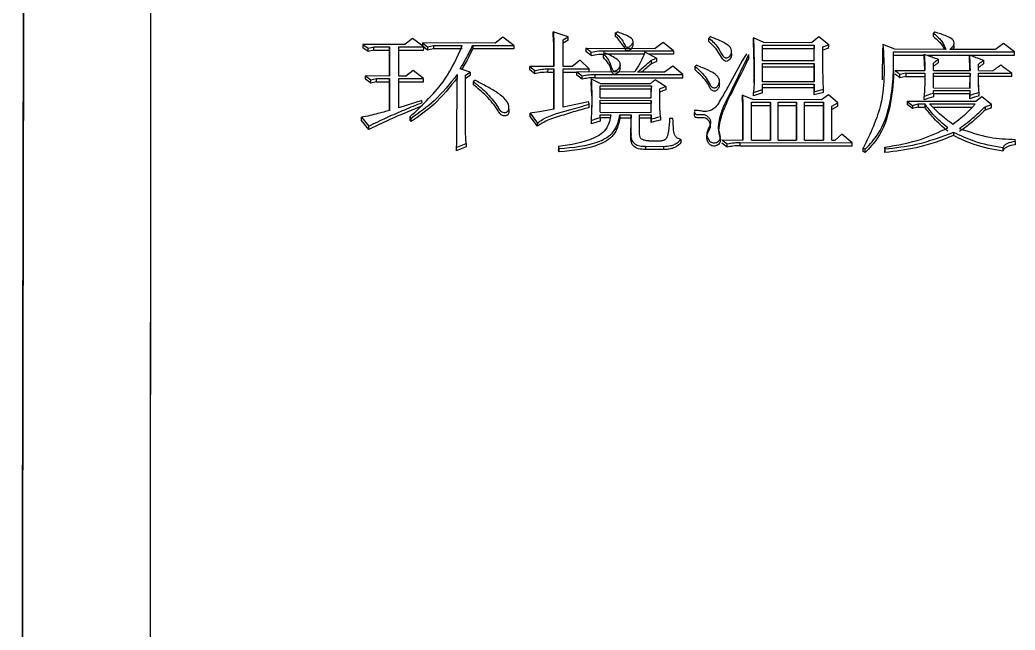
# Model space of a CAD drawing. Header units: millimetres. Extents: x 2384 to 4064, y 886 to 2074.
# Drawn here: x 2765.12 to 2781.57, y 1838.27 to 1848.35 of the extents above; entities that cross this region are included whole.
import ezdxf

# ---------------------------------------------------------------- set-up
doc = ezdxf.new("R2010")
doc.units = ezdxf.units.MM

msp = doc.modelspace()

# ---------------------------------------------------------------- linework, layer by layer
at = {"color": 7, "linetype": 'Continuous', "lineweight": 25}
for p, q in [((2774.183, 1848.071), (2773.935, 1848.153)), ((2774.962, 1848.135), (2774.995, 1848.151)), ((2774.962, 1848.079), (2774.962, 1848.135)), ((2780.241, 1848.149), (2780.22, 1848.133)), ((2770.787, 1847.947), (2770.873, 1847.882)), ((2771.479, 1847.946), (2770.787, 1847.947)), ((2771.609, 1848.043), (2771.479, 1847.946)), ((2771.793, 1847.904), (2771.609, 1848.043)), ((2771.771, 1847.97), (2771.858, 1847.904)), ((2772.972, 1847.967), (2771.771, 1847.97)), ((2771.771, 1847.97), (2771.771, 1847.921)), ((2771.858, 1847.904), (2771.955, 1847.928)), ((2771.955, 1847.928), (2772.431, 1847.928)), ((2772.604, 1847.927), (2773.285, 1847.926)), ((2773.102, 1848.065), (2772.972, 1847.967)), ((2773.285, 1847.926), (2773.102, 1848.065)), ((2774.097, 1848.022), (2774.183, 1848.071)), ((2774.097, 1847.582), (2774.097, 1848.022)), ((2774.183, 1848.015), (2774.097, 1847.967)), ((2775.254, 1847.932), (2775.254, 1847.988)), ((2775.752, 1847.979), (2775.622, 1847.881)), ((2775.925, 1847.84), (2775.752, 1847.979)), ((2776.509, 1847.995), (2776.509, 1848.05)), ((2777.418, 1847.975), (2777.245, 1848.057)), ((2777.396, 1847.935), (2778.251, 1847.933)), ((2777.396, 1847.674), (2777.396, 1847.935)), ((2778.207, 1847.974), (2777.418, 1847.975)), ((2778.326, 1848.071), (2778.207, 1847.974)), ((2778.25, 1847.672), (2778.251, 1847.933)), ((2778.251, 1847.933), (2778.25, 1847.878)), ((2778.489, 1847.941), (2778.326, 1848.071)), ((2778.391, 1847.908), (2778.489, 1847.941)), ((2779.581, 1847.866), (2779.386, 1847.947)), ((2780.558, 1847.995), (2780.558, 1847.995)), ((2780.558, 1847.94), (2780.558, 1847.945)), ((2781.377, 1847.96), (2781.247, 1847.862)), ((2781.561, 1847.821), (2781.377, 1847.96)), ((2770.873, 1847.826), (2770.786, 1847.891)), ((2770.873, 1847.826), (2770.873, 1847.882)), ((2770.97, 1847.85), (2770.873, 1847.826)), ((2770.97, 1847.85), (2770.971, 1847.906)), ((2770.97, 1847.85), (2771.23, 1847.85)), ((2770.971, 1847.906), (2771.23, 1847.905)), ((2771.23, 1847.905), (2771.23, 1847.423)), ((2771.23, 1847.423), (2771.23, 1847.85)), ((2771.381, 1847.423), (2771.382, 1847.905)), ((2771.381, 1847.85), (2771.792, 1847.849)), ((2771.382, 1847.905), (2771.793, 1847.904)), ((2771.857, 1847.849), (2771.793, 1847.898)), ((2771.858, 1847.904), (2771.857, 1847.849)), ((2771.955, 1847.873), (2771.857, 1847.849)), ((2772.431, 1847.872), (2771.955, 1847.873)), ((2773.285, 1847.871), (2772.604, 1847.872)), ((2773.945, 1847.9), (2773.945, 1847.582)), ((2773.945, 1847.845), (2773.945, 1847.9)), ((2773.945, 1847.582), (2773.945, 1847.845)), ((2774.475, 1847.883), (2775.622, 1847.881)), ((2774.562, 1847.762), (2774.475, 1847.828)), ((2774.562, 1847.762), (2774.562, 1847.818)), ((2774.767, 1847.785), (2774.8, 1847.801)), ((2774.778, 1847.842), (2775.925, 1847.84)), ((2774.778, 1847.79), (2774.778, 1847.842)), ((2775.435, 1847.785), (2774.778, 1847.786)), ((2775.644, 1847.718), (2775.449, 1847.816)), ((2775.925, 1847.784), (2775.51, 1847.785)), ((2777.169, 1847.725), (2777.169, 1847.78)), ((2777.396, 1847.879), (2778.25, 1847.878)), ((2778.25, 1847.672), (2778.25, 1847.878)), ((2778.488, 1847.885), (2778.391, 1847.853)), ((2779.38, 1847.361), (2779.386, 1847.892)), ((2779.559, 1847.825), (2781.561, 1847.821)), ((2779.559, 1847.769), (2779.559, 1847.825)), ((2779.559, 1847.769), (2780.068, 1847.769)), ((2780.425, 1847.864), (2779.581, 1847.866)), ((2780.11, 1847.768), (2780.814, 1847.767)), ((2781.247, 1847.862), (2780.49, 1847.864)), ((2780.831, 1847.767), (2781.56, 1847.766)), ((2774.378, 1847.687), (2774.248, 1847.581)), ((2774.529, 1847.54), (2774.378, 1847.687)), ((2775.043, 1847.555), (2775.044, 1847.611)), ((2775.557, 1847.685), (2775.644, 1847.718)), ((2775.557, 1847.63), (2775.557, 1847.685)), ((2775.914, 1847.586), (2775.773, 1847.488)), ((2776.076, 1847.447), (2775.914, 1847.586)), ((2778.25, 1847.672), (2777.396, 1847.674)), ((2777.396, 1847.633), (2778.25, 1847.631)), ((2777.396, 1847.33), (2777.396, 1847.633)), ((2778.25, 1847.631), (2778.25, 1847.328)), ((2779.561, 1847.598), (2779.561, 1847.654)), ((2780.219, 1847.513), (2780.219, 1847.636)), ((2780.965, 1847.512), (2780.966, 1847.618)), ((2770.829, 1847.369), (2770.83, 1847.424)), ((2770.83, 1847.424), (2770.916, 1847.358)), ((2771.23, 1847.423), (2770.83, 1847.424)), ((2771.5, 1847.423), (2771.381, 1847.423)), ((2771.619, 1847.512), (2771.5, 1847.423)), ((2771.792, 1847.381), (2771.619, 1847.512)), ((2772.56, 1847.486), (2772.398, 1847.544)), ((2772.484, 1846.582), (2772.485, 1847.437)), ((2772.56, 1847.431), (2772.484, 1847.382)), ((2772.485, 1847.437), (2772.56, 1847.486)), ((2773.545, 1847.583), (2773.631, 1847.517)), ((2773.945, 1847.582), (2773.545, 1847.583)), ((2773.545, 1847.528), (2773.545, 1847.583)), ((2773.631, 1847.462), (2773.545, 1847.528)), ((2773.631, 1847.462), (2773.631, 1847.517)), ((2773.847, 1847.486), (2773.848, 1847.541)), ((2773.847, 1847.486), (2773.945, 1847.486)), ((2773.848, 1847.541), (2773.945, 1847.541)), ((2773.944, 1846.876), (2773.945, 1847.486)), ((2773.945, 1847.541), (2773.945, 1846.876)), ((2774.096, 1846.909), (2774.097, 1847.541)), ((2774.096, 1847.486), (2774.324, 1847.485)), ((2774.248, 1847.581), (2774.097, 1847.582)), ((2774.097, 1847.541), (2774.529, 1847.54)), ((2774.323, 1847.436), (2774.324, 1847.491)), ((2774.41, 1847.371), (2774.323, 1847.436)), ((2774.324, 1847.491), (2774.41, 1847.425)), ((2775.276, 1847.489), (2774.324, 1847.491)), ((2774.626, 1847.45), (2776.076, 1847.447)), ((2774.626, 1847.395), (2774.626, 1847.45)), ((2775.773, 1847.488), (2775.33, 1847.489)), ((2776.281, 1847.523), (2776.282, 1847.578)), ((2777.396, 1847.578), (2778.25, 1847.576)), ((2778.25, 1847.328), (2778.25, 1847.576)), ((2779.581, 1847.514), (2780.078, 1847.513)), ((2779.667, 1847.394), (2779.667, 1847.449)), ((2779.765, 1847.473), (2779.764, 1847.418)), ((2779.765, 1847.473), (2780.078, 1847.472)), ((2780.219, 1847.513), (2780.825, 1847.512)), ((2780.219, 1847.472), (2780.825, 1847.471)), ((2780.219, 1847.226), (2780.219, 1847.472)), ((2780.825, 1847.225), (2780.825, 1847.471)), ((2780.825, 1847.471), (2780.825, 1847.416)), ((2780.965, 1847.512), (2781.203, 1847.511)), ((2780.965, 1847.471), (2781.517, 1847.47)), ((2780.965, 1847.461), (2780.965, 1847.471)), ((2770.916, 1847.303), (2770.829, 1847.369)), ((2770.916, 1847.303), (2770.916, 1847.358)), ((2771.013, 1847.328), (2770.916, 1847.303)), ((2771.013, 1847.383), (2771.23, 1847.382)), ((2771.013, 1847.328), (2771.013, 1847.383)), ((2771.013, 1847.328), (2771.23, 1847.327)), ((2771.23, 1847.382), (2771.229, 1846.856)), ((2771.229, 1846.856), (2771.23, 1847.327)), ((2771.381, 1847.382), (2771.792, 1847.381)), ((2771.381, 1846.897), (2771.381, 1847.382)), ((2771.381, 1847.327), (2771.792, 1847.326)), ((2772.614, 1847.276), (2772.615, 1847.331)), ((2774.562, 1847.376), (2774.561, 1847.321)), ((2774.57, 1847.098), (2774.561, 1847.321)), ((2774.626, 1847.395), (2776.076, 1847.392)), ((2774.713, 1847.302), (2775.546, 1847.3)), ((2774.713, 1847.261), (2775.557, 1847.259)), ((2774.713, 1847.064), (2774.713, 1847.261)), ((2775.556, 1847.062), (2775.557, 1847.259)), ((2775.557, 1847.259), (2775.556, 1847.205)), ((2776.682, 1847.292), (2776.682, 1847.347)), ((2777.255, 1847.305), (2777.244, 1847.15)), ((2777.255, 1847.305), (2777.255, 1847.383)), ((2778.25, 1847.328), (2777.396, 1847.33)), ((2777.396, 1847.289), (2778.25, 1847.287)), ((2777.396, 1847.199), (2777.396, 1847.289)), ((2778.25, 1847.287), (2778.25, 1847.164)), ((2779.764, 1847.418), (2780.078, 1847.418)), ((2780.825, 1847.416), (2780.219, 1847.417)), ((2780.824, 1847.225), (2780.825, 1847.416)), ((2781.517, 1847.415), (2780.965, 1847.416)), ((2775.556, 1847.205), (2774.713, 1847.206)), ((2775.556, 1847.062), (2775.556, 1847.205)), ((2775.697, 1846.955), (2775.697, 1847.21)), ((2777.233, 1847.034), (2777.06, 1847.109)), ((2777.06, 1847.109), (2777.06, 1847.054)), ((2777.244, 1847.15), (2777.396, 1847.199)), ((2777.244, 1847.095), (2777.244, 1847.15)), ((2777.395, 1847.144), (2777.244, 1847.095)), ((2777.396, 1847.234), (2778.25, 1847.233)), ((2778.25, 1847.11), (2778.25, 1847.233)), ((2778.25, 1847.164), (2778.402, 1847.205)), ((2778.25, 1847.11), (2778.25, 1847.164)), ((2778.401, 1847.15), (2778.25, 1847.11)), ((2778.488, 1847.114), (2778.369, 1847.032)), ((2778.639, 1846.983), (2778.488, 1847.114)), ((2780.219, 1847.226), (2780.825, 1847.225)), ((2780.219, 1847.185), (2780.825, 1847.184)), ((2780.219, 1847.136), (2780.219, 1847.185)), ((2780.219, 1847.136), (2780.219, 1847.081)), ((2780.824, 1847.13), (2780.219, 1847.131)), ((2780.824, 1847.048), (2780.824, 1847.13)), ((2780.824, 1847.048), (2780.825, 1847.102)), ((2780.825, 1847.102), (2780.825, 1847.184)), ((2771.76, 1847.02), (2771.381, 1846.897)), ((2771.77, 1846.987), (2771.76, 1847.02)), ((2773.174, 1846.991), (2773.174, 1846.996)), ((2774.518, 1846.998), (2774.096, 1846.909)), ((2774.529, 1846.957), (2774.518, 1846.998)), ((2774.529, 1846.903), (2774.529, 1846.957)), ((2775.556, 1846.967), (2774.712, 1846.968)), ((2774.713, 1847.064), (2775.556, 1847.062)), ((2774.713, 1847.023), (2775.556, 1847.021)), ((2774.713, 1846.825), (2774.713, 1847.023)), ((2775.556, 1846.823), (2775.556, 1847.021)), ((2775.556, 1847.021), (2775.556, 1846.967)), ((2775.556, 1846.823), (2775.556, 1846.967)), ((2777.211, 1846.993), (2777.525, 1846.993)), ((2777.211, 1846.366), (2777.211, 1846.993)), ((2777.211, 1846.939), (2777.525, 1846.939)), ((2778.369, 1847.032), (2777.233, 1847.034)), ((2777.525, 1846.993), (2777.525, 1846.366)), ((2777.525, 1846.939), (2777.525, 1846.993)), ((2777.525, 1846.366), (2777.525, 1846.939)), ((2777.655, 1846.993), (2777.958, 1846.992)), ((2777.655, 1846.365), (2777.655, 1846.993)), ((2777.655, 1846.938), (2777.958, 1846.938)), ((2777.958, 1846.992), (2777.957, 1846.365)), ((2777.957, 1846.365), (2777.958, 1846.938)), ((2777.958, 1846.938), (2777.958, 1846.992)), ((2778.087, 1846.364), (2778.088, 1846.992)), ((2778.087, 1846.938), (2778.401, 1846.937)), ((2778.088, 1846.992), (2778.401, 1846.991)), ((2778.401, 1846.991), (2778.401, 1846.364)), ((2778.401, 1846.937), (2778.401, 1846.991)), ((2778.401, 1846.364), (2778.401, 1846.937)), ((2778.542, 1846.925), (2778.639, 1846.983)), ((2778.639, 1846.928), (2778.542, 1846.871)), ((2779.786, 1847.005), (2779.873, 1846.939)), ((2780.922, 1847.003), (2779.786, 1847.005)), ((2779.872, 1846.885), (2779.786, 1846.951)), ((2779.873, 1846.939), (2779.872, 1846.885)), ((2779.873, 1846.939), (2779.97, 1846.964)), ((2779.97, 1846.964), (2780.078, 1846.963)), ((2779.97, 1846.964), (2779.97, 1846.909)), ((2780.067, 1847.032), (2780.067, 1847.087)), ((2780.078, 1846.963), (2780.078, 1846.909)), ((2780.154, 1846.963), (2780.911, 1846.962)), ((2781.019, 1847.077), (2780.922, 1847.003)), ((2781.181, 1846.953), (2781.019, 1847.077)), ((2781.073, 1846.912), (2781.181, 1846.953)), ((2773.555, 1846.811), (2773.674, 1846.646)), ((2773.555, 1846.757), (2773.555, 1846.811)), ((2774.713, 1846.825), (2775.556, 1846.823)), ((2774.713, 1846.784), (2774.886, 1846.783)), ((2774.713, 1846.734), (2774.713, 1846.784)), ((2775.037, 1846.783), (2775.221, 1846.783)), ((2775.037, 1846.783), (2775.037, 1846.729)), ((2775.221, 1846.469), (2775.221, 1846.783)), ((2775.221, 1846.783), (2775.221, 1846.729)), ((2775.361, 1846.477), (2775.362, 1846.783)), ((2775.362, 1846.783), (2775.556, 1846.782)), ((2775.556, 1846.708), (2775.556, 1846.782)), ((2775.556, 1846.782), (2775.556, 1846.728)), ((2776.27, 1846.768), (2776.27, 1846.822)), ((2777.071, 1846.911), (2777.07, 1846.366)), ((2777.07, 1846.366), (2777.071, 1846.857)), ((2777.071, 1846.857), (2777.071, 1846.911)), ((2778.542, 1846.364), (2778.542, 1846.925)), ((2779.97, 1846.909), (2779.872, 1846.885)), ((2779.97, 1846.909), (2780.078, 1846.909)), ((2780.208, 1846.909), (2780.86, 1846.908)), ((2781.073, 1846.912), (2781.073, 1846.858)), ((2781.181, 1846.899), (2781.073, 1846.858)), ((2770.764, 1846.742), (2770.883, 1846.593)), ((2770.764, 1846.688), (2770.764, 1846.742)), ((2770.883, 1846.539), (2770.764, 1846.688)), ((2771.565, 1846.748), (2771.564, 1846.694)), ((2771.586, 1846.67), (2771.564, 1846.694)), ((2771.586, 1846.67), (2771.586, 1846.724)), ((2773.673, 1846.592), (2773.555, 1846.757)), ((2773.673, 1846.592), (2773.674, 1846.646)), ((2774.713, 1846.734), (2774.712, 1846.68)), ((2774.885, 1846.73), (2774.712, 1846.73)), ((2775.221, 1846.729), (2775.037, 1846.729)), ((2775.22, 1846.416), (2775.221, 1846.729)), ((2775.556, 1846.728), (2775.361, 1846.729)), ((2775.556, 1846.654), (2775.556, 1846.728)), ((2775.708, 1846.749), (2775.707, 1846.695)), ((2775.913, 1846.724), (2775.859, 1846.724)), ((2770.883, 1846.539), (2770.883, 1846.593)), ((2775.221, 1846.469), (2775.22, 1846.416)), ((2778.704, 1846.463), (2778.596, 1846.364)), ((2778.877, 1846.322), (2778.704, 1846.463)), ((2780.554, 1846.492), (2780.553, 1846.439)), ((2772.332, 1846.243), (2772.495, 1846.309)), ((2772.495, 1846.309), (2772.494, 1846.255)), ((2775.219, 1846.432), (2775.219, 1846.377)), ((2775.513, 1846.353), (2775.718, 1846.352)), ((2776.043, 1846.377), (2776.043, 1846.323)), ((2776.724, 1846.367), (2776.811, 1846.301)), ((2776.724, 1846.367), (2777.07, 1846.366)), ((2776.81, 1846.247), (2776.724, 1846.314)), ((2776.81, 1846.247), (2776.811, 1846.301)), ((2777.027, 1846.325), (2778.877, 1846.322)), ((2777.027, 1846.272), (2777.027, 1846.325)), ((2777.027, 1846.272), (2778.877, 1846.268)), ((2777.211, 1846.366), (2777.525, 1846.366)), ((2777.655, 1846.365), (2777.957, 1846.365)), ((2778.087, 1846.364), (2778.401, 1846.364)), ((2778.542, 1846.364), (2778.596, 1846.364)), ((2781.57, 1846.342), (2781.57, 1846.375)), ((2781.57, 1846.342), (2781.57, 1846.288)), ((2772.494, 1846.255), (2772.332, 1846.189)), ((2774.03, 1846.17), (2774.031, 1846.223)), ((2775.459, 1846.262), (2775.458, 1846.208)), ((2775.761, 1846.208), (2775.458, 1846.208)), ((2775.459, 1846.262), (2775.761, 1846.261)), ((2775.761, 1846.208), (2775.761, 1846.261)), ((2779.06, 1846.177), (2779.061, 1846.23)), ((2779.093, 1846.16), (2779.06, 1846.177)), ((2779.061, 1846.23), (2779.093, 1846.214)), ((2779.093, 1846.16), (2779.093, 1846.214)), ((2779.418, 1846.246), (2779.417, 1846.193)), ((2779.418, 1846.213), (2779.417, 1846.16)), ((2779.417, 1846.16), (2779.417, 1846.193)), ((2779.418, 1846.213), (2779.418, 1846.246))]:
    msp.add_line(p, q, dxfattribs=at)
at = {"color": 7, "linetype": 'Continuous', "lineweight": 25, "flags": 128}
for points in [[(2773.934, 1848.097), (2773.935, 1848.128), (2773.935, 1848.153)], [(2780.219, 1848.077), (2780.219, 1848.097), (2780.219, 1848.115), (2780.22, 1848.133)], [(2770.787, 1847.947), (2770.787, 1847.916), (2770.786, 1847.891)], [(2771.955, 1847.928), (2771.955, 1847.897), (2771.955, 1847.873)], [(2772.604, 1847.927), (2772.604, 1847.896), (2772.604, 1847.872)], [(2773.285, 1847.926), (2773.285, 1847.895), (2773.285, 1847.871)], [(2774.183, 1848.015), (2774.183, 1848.046), (2774.183, 1848.071)], [(2775.244, 1847.97), (2775.253, 1847.948), (2775.252, 1847.925), (2775.239, 1847.9), (2775.21, 1847.863), (2775.192, 1847.851), (2775.17, 1847.843), (2775.156, 1847.843), (2775.145, 1847.845), (2775.136, 1847.85), (2775.127, 1847.86), (2775.101, 1847.914), (2775, 1848.043), (2774.962, 1848.079), (2774.962, 1848.079)], [(2776.509, 1848.05), (2776.515, 1848.057), (2776.523, 1848.066), (2776.531, 1848.075)], [(2776.88, 1847.791), (2776.884, 1847.772), (2776.877, 1847.734), (2776.855, 1847.699), (2776.823, 1847.674), (2776.808, 1847.668), (2776.793, 1847.666), (2776.777, 1847.67), (2776.762, 1847.678), (2776.737, 1847.703), (2776.628, 1847.875), (2776.509, 1847.995), (2776.509, 1847.995)], [(2777.244, 1848.002), (2777.245, 1848.033), (2777.245, 1848.057)], [(2778.488, 1847.885), (2778.489, 1847.916), (2778.489, 1847.941)], [(2770.873, 1847.882), (2770.922, 1847.894), (2770.971, 1847.906)], [(2771.23, 1847.85), (2771.23, 1847.881), (2771.23, 1847.905)], [(2771.792, 1847.849), (2771.793, 1847.88), (2771.793, 1847.904)], [(2774.475, 1847.883), (2774.475, 1847.852), (2774.475, 1847.828)], [(2774.767, 1847.729), (2774.767, 1847.75), (2774.767, 1847.767), (2774.767, 1847.785)], [(2775.925, 1847.84), (2775.925, 1847.809), (2775.925, 1847.784)], [(2780.068, 1847.728), (2780.068, 1847.759), (2780.068, 1847.783)], [(2780.814, 1847.718), (2780.814, 1847.749), (2780.814, 1847.774)], [(2781.56, 1847.766), (2781.561, 1847.797), (2781.561, 1847.821)], [(2775.557, 1847.63), (2775.578, 1847.638), (2775.6, 1847.646), (2775.643, 1847.663)], [(2775.644, 1847.718), (2775.643, 1847.687), (2775.643, 1847.663)], [(2776.282, 1847.578), (2776.292, 1847.59), (2776.303, 1847.602)], [(2778.25, 1847.576), (2778.25, 1847.607), (2778.25, 1847.631)], [(2780.306, 1847.646), (2780.306, 1847.677), (2780.306, 1847.701)], [(2781.052, 1847.628), (2781.052, 1847.659), (2781.052, 1847.683)], [(2772.56, 1847.486), (2772.56, 1847.455), (2772.56, 1847.431)], [(2773.945, 1847.486), (2773.945, 1847.517), (2773.945, 1847.541)], [(2774.41, 1847.371), (2774.41, 1847.398), (2774.41, 1847.425)], [(2774.529, 1847.491), (2774.529, 1847.516), (2774.529, 1847.54)], [(2776.076, 1847.392), (2776.076, 1847.423), (2776.076, 1847.447)], [(2779.765, 1847.473), (2779.716, 1847.461), (2779.692, 1847.455), (2779.667, 1847.449)], [(2781.517, 1847.415), (2781.517, 1847.446), (2781.517, 1847.47)], [(2770.916, 1847.358), (2770.965, 1847.37), (2771.013, 1847.383)], [(2771.23, 1847.327), (2771.23, 1847.358), (2771.23, 1847.382)], [(2771.792, 1847.326), (2771.792, 1847.357), (2771.792, 1847.381)], [(2772.614, 1847.33), (2772.625, 1847.343), (2772.636, 1847.355)], [(2778.25, 1847.233), (2778.25, 1847.263), (2778.25, 1847.287)], [(2779.764, 1847.418), (2779.716, 1847.406), (2779.667, 1847.394)], [(2775.795, 1847.251), (2775.746, 1847.23), (2775.697, 1847.21)], [(2775.794, 1847.196), (2775.746, 1847.176), (2775.697, 1847.155)], [(2775.795, 1847.251), (2775.794, 1847.22), (2775.794, 1847.196)], [(2777.395, 1847.144), (2777.395, 1847.175), (2777.396, 1847.199)], [(2778.401, 1847.15), (2778.401, 1847.181), (2778.402, 1847.205)], [(2780.219, 1847.136), (2780.172, 1847.121), (2780.126, 1847.106), (2780.067, 1847.087)], [(2780.824, 1847.13), (2780.825, 1847.16), (2780.825, 1847.184)], [(2780.976, 1847.096), (2780.9, 1847.072), (2780.824, 1847.048)], [(2780.976, 1847.151), (2780.929, 1847.136), (2780.883, 1847.121), (2780.825, 1847.102)], [(2780.976, 1847.096), (2780.976, 1847.127), (2780.976, 1847.151)], [(2778.639, 1846.928), (2778.639, 1846.959), (2778.639, 1846.983)], [(2779.786, 1847.005), (2779.786, 1846.975), (2779.786, 1846.951)], [(2780.219, 1847.081), (2780.143, 1847.057), (2780.067, 1847.032)], [(2781.181, 1846.899), (2781.181, 1846.929), (2781.181, 1846.953)], [(2771.586, 1846.724), (2771.575, 1846.736), (2771.565, 1846.748)], [(2774.713, 1846.734), (2774.666, 1846.719), (2774.619, 1846.704), (2774.561, 1846.685)], [(2774.561, 1846.685), (2774.561, 1846.655), (2774.561, 1846.631)], [(2774.712, 1846.68), (2774.637, 1846.656), (2774.561, 1846.631)], [(2775.708, 1846.749), (2775.66, 1846.736), (2775.608, 1846.722), (2775.556, 1846.708)], [(2775.556, 1846.708), (2775.556, 1846.678), (2775.556, 1846.654)], [(2775.707, 1846.695), (2775.632, 1846.675), (2775.556, 1846.654)], [(2778.877, 1846.268), (2778.877, 1846.298), (2778.877, 1846.322)], [(2772.332, 1846.243), (2772.332, 1846.213), (2772.332, 1846.189)], [(2774.02, 1846.256), (2774.02, 1846.234), (2774.02, 1846.219), (2774.02, 1846.203)], [(2781.365, 1846.234), (2781.365, 1846.219), (2781.365, 1846.205), (2781.365, 1846.181)]]:
    msp.add_lwpolyline(points, dxfattribs=at)
at = {"color": 7, "linetype": 'Continuous', "lineweight": 25}
for points in [[(2765.241, 1883.005), (2765.241, 1882.924), (2765.241, 1882.764), (2765.238, 1881.116), (2765.233, 1878.465), (2765.226, 1874.748), (2765.217, 1870.045), (2765.206, 1864.421), (2765.194, 1857.958), (2765.181, 1850.751), (2765.166, 1842.908), (2765.15, 1834.541), (2765.134, 1825.784), (2765.122, 1819.742), (2765.117, 1816.721)], [(2765.125, 1821.027), (2765.13, 1823.613), (2765.139, 1828.786), (2765.153, 1836.244), (2765.167, 1843.367), (2765.179, 1850.056), (2765.191, 1856.233), (2765.202, 1861.823), (2765.211, 1866.76), (2765.219, 1870.983), (2765.225, 1874.447), (2765.23, 1877.089), (2765.234, 1878.956), (2765.235, 1879.472), (2765.235, 1879.73)]]:
    msp.add_open_spline(points, degree=3, dxfattribs=at)
for points, knots in [([(2767.261, 1826.316), (2767.262, 1826.807), (2767.265, 1829.261), (2767.27, 1833.609), (2767.276, 1839.216), (2767.281, 1844.613), (2767.285, 1850.367), (2767.288, 1856.318), (2767.289, 1862.244), (2767.288, 1867.514), (2767.284, 1872.04), (2767.279, 1875.794), (2767.272, 1878.384), (2767.264, 1880.077), (2767.257, 1881.157), (2767.249, 1881.884), (2767.243, 1882.035), (2767.24, 1882.111)], [0, 0, 0, 0, 0.015692, 0.078515, 0.141334, 0.20415, 0.266967, 0.352016, 0.437317, 0.522367, 0.607418, 0.69272, 0.77777, 0.83263, 0.887489, 0.943742, 1, 1, 1, 1]), ([(2767.26, 1826.125), (2767.26, 1826.663), (2767.264, 1829.356), (2767.27, 1834.703), (2767.278, 1841.919), (2767.283, 1849.236), (2767.286, 1855.41), (2767.287, 1860.514), (2767.287, 1864.694), (2767.285, 1868.901), (2767.281, 1872.905), (2767.274, 1876.444), (2767.265, 1879.118), (2767.253, 1880.912), (2767.244, 1881.245), (2767.239, 1881.411)], [0, 0, 0, 0, 0.017379, 0.086966, 0.17585, 0.265018, 0.353899, 0.419464, 0.485029, 0.550594, 0.638845, 0.727377, 0.81563, 0.907817, 1, 1, 1, 1]), ([(2773.945, 1847.845), (2773.945, 1847.873), (2773.944, 1847.929), (2773.94, 1848.013), (2773.936, 1848.069), (2773.934, 1848.097)], [0, 0, 0, 0, 0.332667, 0.666261, 1, 1, 1, 1]), ([(2773.935, 1848.153), (2773.937, 1848.125), (2773.941, 1848.069), (2773.944, 1847.985), (2773.945, 1847.928), (2773.945, 1847.9)], [0, 0, 0, 0, 0.332257, 0.666061, 1, 1, 1, 1]), ([(2774.962, 1848.135), (2774.987, 1848.111), (2775.033, 1848.068), (2775.089, 1847.999), (2775.111, 1847.945), (2775.128, 1847.913), (2775.137, 1847.904), (2775.148, 1847.898), (2775.163, 1847.897), (2775.18, 1847.9), (2775.2, 1847.909), (2775.223, 1847.931), (2775.242, 1847.957), (2775.256, 1847.985), (2775.254, 1848.007), (2775.245, 1848.028), (2775.21, 1848.063), (2775.124, 1848.105), (2775.043, 1848.134), (2774.995, 1848.151)], [0, 0, 0, 0, 0.133726, 0.243046, 0.352536, 0.371714, 0.391105, 0.403332, 0.418294, 0.440555, 0.463879, 0.498849, 0.561349, 0.592921, 0.624779, 0.654038, 0.687592, 0.813478, 1, 1, 1, 1]), ([(2780.22, 1848.133), (2780.251, 1848.107), (2780.302, 1848.063), (2780.364, 1847.995), (2780.397, 1847.93), (2780.416, 1847.886), (2780.425, 1847.864)], [0, 0, 0, 0, 0.345509, 0.566176, 0.783683, 1, 1, 1, 1]), ([(2780.49, 1847.864), (2780.506, 1847.877), (2780.537, 1847.902), (2780.567, 1847.948), (2780.563, 1847.997), (2780.518, 1848.046), (2780.409, 1848.098), (2780.308, 1848.129), (2780.241, 1848.149)], [0, 0, 0, 0, 0.1193343, 0.235111, 0.3264668, 0.4209907, 0.6176824, 1, 1, 1, 1]), ([(2771.565, 1846.748), (2771.776, 1846.947), (2772.151, 1847.299), (2772.346, 1847.737), (2772.431, 1847.928)], [0, 0, 0, 0, 0.564597, 1, 1, 1, 1]), ([(2772.398, 1847.544), (2772.428, 1847.595), (2772.479, 1847.684), (2772.548, 1847.812), (2772.585, 1847.889), (2772.604, 1847.927)], [0, 0, 0, 0, 0.405671, 0.702716, 1, 1, 1, 1]), ([(2776.509, 1848.05), (2776.564, 1848.002), (2776.661, 1847.915), (2776.708, 1847.791), (2776.756, 1847.736), (2776.776, 1847.724), (2776.794, 1847.72), (2776.813, 1847.724), (2776.835, 1847.735), (2776.859, 1847.756), (2776.88, 1847.788), (2776.886, 1847.828), (2776.879, 1847.874), (2776.843, 1847.92), (2776.729, 1847.997), (2776.619, 1848.04), (2776.531, 1848.075)], [0, 0, 0, 0, 0.207453, 0.36723, 0.400728, 0.416587, 0.43129, 0.44809, 0.46666, 0.497246, 0.538504, 0.578636, 0.62009, 0.682348, 0.747128, 1, 1, 1, 1]), ([(2777.255, 1847.401), (2777.255, 1847.424), (2777.255, 1847.459), (2777.255, 1847.518), (2777.255, 1847.567), (2777.255, 1847.615), (2777.254, 1847.688), (2777.252, 1847.76), (2777.25, 1847.845), (2777.248, 1847.893), (2777.247, 1847.936), (2777.246, 1847.968), (2777.245, 1847.988), (2777.244, 1848.002)], [0, 0, 0, 0, 0.114555, 0.174986, 0.29585, 0.356281, 0.416713, 0.658444, 0.718876, 0.839739, 0.900171, 0.930387, 1, 1, 1, 1]), ([(2777.245, 1848.057), (2777.248, 1847.961), (2777.254, 1847.787), (2777.256, 1847.537), (2777.255, 1847.383), (2777.255, 1847.305)], [0, 0, 0, 0, 0.386874, 0.693415, 1, 1, 1, 1]), ([(2779.386, 1847.947), (2779.406, 1847.617), (2779.441, 1847.027), (2779.177, 1846.474), (2779.061, 1846.23)], [0, 0, 0, 0, 0.558854, 1, 1, 1, 1]), ([(2780.219, 1848.077), (2780.251, 1848.051), (2780.302, 1848.007), (2780.363, 1847.94), (2780.388, 1847.893), (2780.399, 1847.867), (2780.401, 1847.864)], [0, 0, 0, 0, 0.422591, 0.692444, 0.958378, 1, 1, 1, 1]), ([(2780.543, 1847.864), (2780.551, 1847.875), (2780.569, 1847.898), (2780.562, 1847.925), (2780.558, 1847.939)], [0, 0, 0, 0, 0.469394, 1, 1, 1, 1]), ([(2772.604, 1847.872), (2772.578, 1847.82), (2772.534, 1847.729), (2772.472, 1847.617), (2772.437, 1847.557), (2772.424, 1847.535)], [0, 0, 0, 0, 0.457206, 0.79705, 1, 1, 1, 1]), ([(2774.562, 1847.818), (2774.55, 1847.827), (2774.529, 1847.843), (2774.5, 1847.864), (2774.484, 1847.877), (2774.475, 1847.883)], [0, 0, 0, 0, 0.42836, 0.714179, 1, 1, 1, 1]), ([(2774.562, 1847.818), (2774.603, 1847.826), (2774.674, 1847.84), (2774.747, 1847.841), (2774.778, 1847.842)], [0, 0, 0, 0, 0.576873, 1, 1, 1, 1]), ([(2774.562, 1847.762), (2774.603, 1847.771), (2774.674, 1847.785), (2774.747, 1847.786), (2774.778, 1847.786)], [0, 0, 0, 0, 0.576909, 1, 1, 1, 1]), ([(2774.767, 1847.785), (2774.807, 1847.743), (2774.877, 1847.668), (2774.887, 1847.564), (2774.919, 1847.518), (2774.934, 1847.508), (2774.948, 1847.504), (2774.963, 1847.507), (2774.981, 1847.516), (2775.007, 1847.535), (2775.033, 1847.568), (2775.049, 1847.614), (2775.033, 1847.663), (2774.951, 1847.731), (2774.867, 1847.77), (2774.8, 1847.801)], [0, 0, 0, 0, 0.206756, 0.366221, 0.399316, 0.414904, 0.429382, 0.446248, 0.465286, 0.496865, 0.558758, 0.621692, 0.6828, 0.74742, 1, 1, 1, 1]), ([(2775.449, 1847.816), (2775.424, 1847.753), (2775.38, 1847.639), (2775.308, 1847.535), (2775.276, 1847.489)], [0, 0, 0, 0, 0.557248, 1, 1, 1, 1]), ([(2777.127, 1847.792), (2777.105, 1847.752), (2776.993, 1847.553), (2776.842, 1847.282), (2776.699, 1847.028), (2776.626, 1846.911), (2776.556, 1846.858), (2776.474, 1846.835), (2776.39, 1846.84), (2776.323, 1846.86), (2776.278, 1846.855), (2776.265, 1846.853)], [0, 0, 0, 0, 0.102062, 0.510275, 0.689515, 0.750609, 0.812535, 0.866745, 0.912849, 0.973626, 1, 1, 1, 1]), ([(2776.269, 1846.839), (2776.269, 1846.833), (2776.269, 1846.82), (2776.276, 1846.805), (2776.288, 1846.794), (2776.303, 1846.788), (2776.351, 1846.783), (2776.41, 1846.796), (2776.471, 1846.771), (2776.506, 1846.741), (2776.529, 1846.699), (2776.538, 1846.648), (2776.518, 1846.579), (2776.469, 1846.51), (2776.476, 1846.424), (2776.499, 1846.37), (2776.531, 1846.336), (2776.56, 1846.321), (2776.592, 1846.317), (2776.623, 1846.321), (2776.654, 1846.334), (2776.68, 1846.356), (2776.696, 1846.384), (2776.701, 1846.442), (2776.662, 1846.531), (2776.683, 1846.811), (2776.904, 1847.221), (2777.077, 1847.588), (2777.167, 1847.777)], [0, 0, 0, 0, 0.00774, 0.015792, 0.02086, 0.025923, 0.03435, 0.072305, 0.088847, 0.105343, 0.126166, 0.147324, 0.170938, 0.216976, 0.247538, 0.27805, 0.29042, 0.302926, 0.313684, 0.324711, 0.337046, 0.350427, 0.363772, 0.376606, 0.424358, 0.483654, 0.733123, 1, 1, 1, 1]), ([(2778.402, 1847.205), (2778.398, 1847.326), (2778.392, 1847.503), (2778.392, 1847.738), (2778.391, 1847.852), (2778.391, 1847.908)], [0, 0, 0, 0, 0.513442, 0.756719, 1, 1, 1, 1]), ([(2779.093, 1846.214), (2779.169, 1846.295), (2779.37, 1846.511), (2779.501, 1846.927), (2779.564, 1847.386), (2779.561, 1847.678), (2779.559, 1847.825)], [0, 0, 0, 0, 0.180535, 0.481186, 0.738841, 1, 1, 1, 1]), ([(2780.068, 1847.783), (2780.07, 1847.755), (2780.074, 1847.696), (2780.077, 1847.606), (2780.078, 1847.544), (2780.078, 1847.513)], [0, 0, 0, 0, 0.314831, 0.657355, 1, 1, 1, 1]), ([(2780.068, 1847.783), (2780.099, 1847.772), (2780.154, 1847.753), (2780.233, 1847.726), (2780.282, 1847.709), (2780.306, 1847.701)], [0, 0, 0, 0, 0.388596, 0.694298, 1, 1, 1, 1]), ([(2780.814, 1847.774), (2780.816, 1847.746), (2780.821, 1847.688), (2780.824, 1847.601), (2780.825, 1847.542), (2780.825, 1847.512)], [0, 0, 0, 0, 0.3217496, 0.6607954, 1, 1, 1, 1]), ([(2780.814, 1847.774), (2780.845, 1847.762), (2780.899, 1847.741), (2780.979, 1847.711), (2781.028, 1847.693), (2781.052, 1847.683)], [0, 0, 0, 0, 0.382821, 0.69141, 1, 1, 1, 1]), ([(2775.042, 1847.556), (2775.04, 1847.541), (2775.033, 1847.511), (2775.005, 1847.478), (2774.978, 1847.459), (2774.96, 1847.451), (2774.947, 1847.449), (2774.934, 1847.453), (2774.919, 1847.463), (2774.893, 1847.499), (2774.889, 1847.56), (2774.841, 1847.645), (2774.796, 1847.696), (2774.767, 1847.729)], [0, 0, 0, 0, 0.092563, 0.192988, 0.257776, 0.281241, 0.302537, 0.326047, 0.35135, 0.405048, 0.589364, 0.735346, 1, 1, 1, 1]), ([(2775.33, 1847.489), (2775.355, 1847.511), (2775.406, 1847.555), (2775.482, 1847.62), (2775.532, 1847.664), (2775.557, 1847.685)], [0, 0, 0, 0, 0.336867, 0.668433, 1, 1, 1, 1]), ([(2775.393, 1847.489), (2775.397, 1847.493), (2775.427, 1847.518), (2775.481, 1847.565), (2775.532, 1847.608), (2775.557, 1847.63)], [0, 0, 0, 0, 0.0798418, 0.5399202, 1, 1, 1, 1]), ([(2777.169, 1847.725), (2777.157, 1847.702), (2777.1, 1847.586), (2776.934, 1847.229), (2776.711, 1846.855), (2776.658, 1846.501), (2776.693, 1846.405), (2776.699, 1846.35), (2776.69, 1846.318), (2776.67, 1846.293), (2776.641, 1846.274), (2776.606, 1846.264), (2776.57, 1846.265), (2776.54, 1846.277), (2776.512, 1846.3), (2776.485, 1846.343), (2776.47, 1846.404), (2776.483, 1846.491), (2776.54, 1846.561), (2776.531, 1846.639), (2776.508, 1846.685), (2776.472, 1846.717), (2776.431, 1846.733), (2776.38, 1846.737), (2776.338, 1846.73), (2776.304, 1846.734), (2776.288, 1846.74), (2776.277, 1846.75), (2776.269, 1846.765), (2776.269, 1846.778), (2776.269, 1846.785)], [0, 0, 0, 0, 0.032763, 0.163789, 0.500806, 0.571799, 0.614068, 0.629247, 0.64223, 0.655222, 0.66817, 0.681644, 0.694713, 0.706252, 0.716816, 0.736446, 0.768202, 0.795052, 0.848039, 0.871089, 0.894145, 0.910599, 0.92713, 0.942115, 0.96518, 0.973691, 0.979027, 0.984392, 0.990931, 1, 1, 1, 1]), ([(2776.282, 1847.578), (2776.315, 1847.549), (2776.417, 1847.461), (2776.496, 1847.346), (2776.54, 1847.256), (2776.557, 1847.24), (2776.578, 1847.231), (2776.6, 1847.228), (2776.62, 1847.231), (2776.638, 1847.24), (2776.661, 1847.265), (2776.678, 1847.304), (2776.685, 1847.353), (2776.672, 1847.395), (2776.616, 1847.46), (2776.485, 1847.526), (2776.368, 1847.575), (2776.303, 1847.602)], [0, 0, 0, 0, 0.118686, 0.359193, 0.382947, 0.402076, 0.421219, 0.441111, 0.455766, 0.470497, 0.490906, 0.548401, 0.59066, 0.633123, 0.674261, 0.821863, 1, 1, 1, 1]), ([(2780.077, 1847.513), (2780.077, 1847.524), (2780.076, 1847.565), (2780.074, 1847.636), (2780.07, 1847.697), (2780.068, 1847.728)], [0, 0, 0, 0, 0.144288, 0.572038, 1, 1, 1, 1]), ([(2780.306, 1847.701), (2780.293, 1847.692), (2780.273, 1847.676), (2780.244, 1847.654), (2780.227, 1847.642), (2780.219, 1847.636)], [0, 0, 0, 0, 0.428365, 0.714183, 1, 1, 1, 1]), ([(2780.306, 1847.646), (2780.291, 1847.635), (2780.262, 1847.613), (2780.233, 1847.592), (2780.219, 1847.581)], [0, 0, 0, 0, 0.5011716, 1, 1, 1, 1]), ([(2780.824, 1847.512), (2780.824, 1847.522), (2780.823, 1847.562), (2780.821, 1847.63), (2780.816, 1847.689), (2780.814, 1847.718)], [0, 0, 0, 0, 0.146287, 0.572972, 1, 1, 1, 1]), ([(2781.052, 1847.683), (2781.04, 1847.674), (2781.019, 1847.658), (2780.99, 1847.637), (2780.974, 1847.624), (2780.966, 1847.618)], [0, 0, 0, 0, 0.428365, 0.714183, 1, 1, 1, 1]), ([(2781.052, 1847.628), (2781.037, 1847.617), (2781.009, 1847.596), (2780.98, 1847.574), (2780.966, 1847.563)], [0, 0, 0, 0, 0.501172, 1, 1, 1, 1]), ([(2781.203, 1847.511), (2781.216, 1847.521), (2781.241, 1847.539), (2781.284, 1847.572), (2781.315, 1847.595), (2781.333, 1847.609)], [0, 0, 0, 0, 0.285577, 0.571153, 1, 1, 1, 1]), ([(2781.333, 1847.609), (2781.358, 1847.59), (2781.401, 1847.558), (2781.462, 1847.511), (2781.499, 1847.484), (2781.517, 1847.47)], [0, 0, 0, 0, 0.403163, 0.701581, 1, 1, 1, 1]), ([(2772.344, 1847.446), (2772.226, 1847.296), (2772.013, 1847.025), (2771.718, 1846.817), (2771.586, 1846.724)], [0, 0, 0, 0, 0.555449, 1, 1, 1, 1]), ([(2772.344, 1847.446), (2772.343, 1847.325), (2772.34, 1847.083), (2772.336, 1846.682), (2772.334, 1846.401), (2772.332, 1846.243)], [0, 0, 0, 0, 0.302887, 0.605774, 1, 1, 1, 1]), ([(2773.631, 1847.517), (2773.671, 1847.525), (2773.742, 1847.539), (2773.815, 1847.541), (2773.848, 1847.541)], [0, 0, 0, 0, 0.558835, 1, 1, 1, 1]), ([(2773.847, 1847.486), (2773.806, 1847.485), (2773.733, 1847.484), (2773.662, 1847.469), (2773.631, 1847.462)], [0, 0, 0, 0, 0.561085, 1, 1, 1, 1]), ([(2774.41, 1847.425), (2774.45, 1847.434), (2774.521, 1847.448), (2774.594, 1847.449), (2774.626, 1847.45)], [0, 0, 0, 0, 0.558839, 1, 1, 1, 1]), ([(2776.681, 1847.293), (2776.68, 1847.281), (2776.68, 1847.254), (2776.665, 1847.221), (2776.648, 1847.196), (2776.633, 1847.182), (2776.616, 1847.175), (2776.597, 1847.174), (2776.576, 1847.177), (2776.554, 1847.187), (2776.537, 1847.205), (2776.514, 1847.257), (2776.47, 1847.337), (2776.382, 1847.433), (2776.315, 1847.493), (2776.281, 1847.523)], [0, 0, 0, 0, 0.056472, 0.134634, 0.173273, 0.202787, 0.22628, 0.249695, 0.282805, 0.31621, 0.349836, 0.397801, 0.589154, 0.792921, 1, 1, 1, 1]), ([(2779.559, 1847.497), (2779.559, 1847.487), (2779.559, 1847.294), (2779.514, 1846.919), (2779.372, 1846.456), (2779.163, 1846.235), (2779.093, 1846.16)], [0, 0, 0, 0, 0.020842, 0.409793, 0.801314, 1, 1, 1, 1]), ([(2779.667, 1847.449), (2779.655, 1847.458), (2779.634, 1847.474), (2779.606, 1847.495), (2779.589, 1847.508), (2779.581, 1847.514)], [0, 0, 0, 0, 0.42836, 0.71418, 1, 1, 1, 1]), ([(2779.667, 1847.394), (2779.653, 1847.405), (2779.624, 1847.427), (2779.595, 1847.448), (2779.581, 1847.459)], [0, 0, 0, 0, 0.499999, 1, 1, 1, 1]), ([(2780.078, 1847.472), (2780.078, 1847.442), (2780.078, 1847.363), (2780.075, 1847.234), (2780.07, 1847.136), (2780.067, 1847.087)], [0, 0, 0, 0, 0.2348288, 0.6173372, 1, 1, 1, 1]), ([(2780.976, 1847.151), (2780.972, 1847.197), (2780.965, 1847.273), (2780.964, 1847.38), (2780.965, 1847.44), (2780.965, 1847.471)], [0, 0, 0, 0, 0.430957, 0.715413, 1, 1, 1, 1]), ([(2780.969, 1847.247), (2780.968, 1847.267), (2780.966, 1847.31), (2780.966, 1847.355), (2780.965, 1847.391), (2780.965, 1847.42), (2780.965, 1847.444), (2780.965, 1847.461)], [0, 0, 0, 0, 0.317501, 0.640331, 0.725556, 0.807347, 1, 1, 1, 1]), ([(2772.344, 1847.391), (2772.226, 1847.241), (2772.013, 1846.971), (2771.717, 1846.763), (2771.586, 1846.67)], [0, 0, 0, 0, 0.5553881, 1, 1, 1, 1]), ([(2773.198, 1846.873), (2773.2, 1846.864), (2773.204, 1846.844), (2773.2, 1846.816), (2773.19, 1846.793), (2773.175, 1846.778), (2773.156, 1846.769), (2773.134, 1846.765), (2773.108, 1846.767), (2773.082, 1846.776), (2773.048, 1846.801), (2772.983, 1846.92), (2772.846, 1847.091), (2772.687, 1847.218), (2772.614, 1847.276)], [0, 0, 0, 0, 0.034598, 0.071466, 0.101579, 0.122561, 0.143554, 0.16531, 0.191309, 0.221344, 0.251961, 0.328721, 0.691135, 1, 1, 1, 1]), ([(2772.615, 1847.331), (2772.655, 1847.298), (2772.775, 1847.204), (2772.915, 1847.061), (2773.011, 1846.925), (2773.049, 1846.853), (2773.086, 1846.828), (2773.115, 1846.82), (2773.143, 1846.82), (2773.167, 1846.827), (2773.185, 1846.841), (2773.199, 1846.865), (2773.205, 1846.906), (2773.197, 1846.962), (2773.134, 1847.055), (2773.004, 1847.154), (2772.823, 1847.26), (2772.699, 1847.323), (2772.636, 1847.355)], [0, 0, 0, 0, 0.09565, 0.280799, 0.373249, 0.419668, 0.436467, 0.453304, 0.47047, 0.483393, 0.49639, 0.510846, 0.535906, 0.579813, 0.622973, 0.75077, 0.875029, 1, 1, 1, 1]), ([(2774.626, 1847.395), (2774.585, 1847.394), (2774.512, 1847.392), (2774.441, 1847.377), (2774.41, 1847.371)], [0, 0, 0, 0, 0.561089, 1, 1, 1, 1]), ([(2774.562, 1847.376), (2774.565, 1847.306), (2774.573, 1847.167), (2774.572, 1846.936), (2774.565, 1846.776), (2774.561, 1846.685)], [0, 0, 0, 0, 0.303779, 0.607607, 1, 1, 1, 1]), ([(2774.562, 1847.376), (2774.576, 1847.369), (2774.605, 1847.355), (2774.655, 1847.33), (2774.691, 1847.313), (2774.713, 1847.302)], [0, 0, 0, 0, 0.2853637, 0.5707273, 1, 1, 1, 1]), ([(2775.546, 1847.3), (2775.558, 1847.311), (2775.577, 1847.328), (2775.603, 1847.349), (2775.615, 1847.36), (2775.622, 1847.366)], [0, 0, 0, 0, 0.499999, 0.749999, 1, 1, 1, 1]), ([(2775.622, 1847.366), (2775.65, 1847.347), (2775.708, 1847.308), (2775.766, 1847.27), (2775.795, 1847.251)], [0, 0, 0, 0, 0.5, 1, 1, 1, 1]), ([(2774.571, 1847.099), (2774.57, 1847.065), (2774.57, 1847.003), (2774.57, 1846.937), (2774.569, 1846.907)], [0, 0, 0, 0, 0.543533, 1, 1, 1, 1]), ([(2777.06, 1847.109), (2777.063, 1847.08), (2777.067, 1847.033), (2777.069, 1846.967), (2777.07, 1846.93), (2777.071, 1846.911)], [0, 0, 0, 0, 0.438995, 0.719464, 1, 1, 1, 1]), ([(2770.883, 1846.593), (2770.985, 1846.643), (2771.181, 1846.74), (2771.479, 1846.868), (2771.673, 1846.947), (2771.77, 1846.987)], [0, 0, 0, 0, 0.354088, 0.676937, 1, 1, 1, 1]), ([(2771.77, 1846.933), (2771.664, 1846.888), (2771.462, 1846.803), (2771.162, 1846.677), (2770.976, 1846.585), (2770.883, 1846.539)], [0, 0, 0, 0, 0.35418, 0.676871, 1, 1, 1, 1]), ([(2773.674, 1846.646), (2773.701, 1846.666), (2773.852, 1846.775), (2774.162, 1846.85), (2774.422, 1846.926), (2774.529, 1846.957)], [0, 0, 0, 0, 0.1160141, 0.634345, 1, 1, 1, 1]), ([(2775.708, 1846.749), (2775.705, 1846.777), (2775.701, 1846.826), (2775.698, 1846.894), (2775.697, 1846.935), (2775.697, 1846.955)], [0, 0, 0, 0, 0.411595, 0.705741, 1, 1, 1, 1]), ([(2777.071, 1846.857), (2777.07, 1846.886), (2777.069, 1846.933), (2777.065, 1846.999), (2777.061, 1847.036), (2777.06, 1847.054)], [0, 0, 0, 0, 0.435196, 0.717565, 1, 1, 1, 1]), ([(2780.456, 1846.567), (2780.376, 1846.635), (2780.233, 1846.756), (2780.125, 1846.9), (2780.078, 1846.963)], [0, 0, 0, 0, 0.56329, 1, 1, 1, 1]), ([(2780.543, 1846.625), (2780.488, 1846.665), (2780.39, 1846.736), (2780.263, 1846.852), (2780.19, 1846.926), (2780.154, 1846.963)], [0, 0, 0, 0, 0.387466, 0.693166, 1, 1, 1, 1]), ([(2780.911, 1846.962), (2780.87, 1846.916), (2780.794, 1846.833), (2780.67, 1846.72), (2780.585, 1846.657), (2780.543, 1846.625)], [0, 0, 0, 0, 0.374499, 0.686278, 1, 1, 1, 1]), ([(2771.229, 1846.856), (2771.165, 1846.837), (2771.057, 1846.805), (2770.901, 1846.769), (2770.81, 1846.751), (2770.764, 1846.742)], [0, 0, 0, 0, 0.420752, 0.710172, 1, 1, 1, 1]), ([(2773.945, 1846.876), (2773.905, 1846.868), (2773.827, 1846.853), (2773.697, 1846.831), (2773.606, 1846.818), (2773.555, 1846.811)], [0, 0, 0, 0, 0.3033478, 0.6067283, 1, 1, 1, 1]), ([(2774.529, 1846.903), (2774.441, 1846.879), (2774.265, 1846.831), (2774.007, 1846.747), (2773.796, 1846.683), (2773.699, 1846.611), (2773.673, 1846.592)], [0, 0, 0, 0, 0.295049, 0.590126, 0.890259, 1, 1, 1, 1]), ([(2774.886, 1846.783), (2774.873, 1846.708), (2774.853, 1846.591), (2774.732, 1846.462), (2774.473, 1846.327), (2774.221, 1846.288), (2774.02, 1846.256)], [0, 0, 0, 0, 0.226131, 0.352776, 0.483485, 1, 1, 1, 1]), ([(2774.031, 1846.223), (2774.263, 1846.244), (2774.554, 1846.27), (2774.854, 1846.419), (2774.989, 1846.567), (2775.018, 1846.699), (2775.037, 1846.783)], [0, 0, 0, 0, 0.516645, 0.647021, 0.773427, 1, 1, 1, 1]), ([(2780.456, 1846.513), (2780.375, 1846.581), (2780.232, 1846.702), (2780.125, 1846.846), (2780.078, 1846.909)], [0, 0, 0, 0, 0.563337, 1, 1, 1, 1]), ([(2780.651, 1846.558), (2780.656, 1846.561), (2780.662, 1846.566), (2780.671, 1846.572), (2780.678, 1846.577), (2780.684, 1846.582), (2780.691, 1846.586), (2780.697, 1846.591), (2780.704, 1846.596), (2780.711, 1846.601), (2780.717, 1846.605), (2780.724, 1846.61), (2780.732, 1846.616), (2780.741, 1846.623), (2780.75, 1846.629), (2780.756, 1846.634), (2780.769, 1846.644), (2780.813, 1846.679), (2780.87, 1846.727), (2780.966, 1846.811), (2781.027, 1846.869), (2781.073, 1846.912)], [0, 0, 0, 0, 0.028904, 0.043385, 0.057865, 0.072345, 0.086826, 0.101306, 0.115786, 0.130266, 0.144747, 0.159227, 0.173707, 0.202668, 0.217148, 0.231629, 0.246109, 0.304033, 0.535791, 0.651637, 1, 1, 1, 1]), ([(2781.073, 1846.858), (2781.043, 1846.83), (2780.962, 1846.754), (2780.826, 1846.631), (2780.709, 1846.547), (2780.651, 1846.505)], [0, 0, 0, 0, 0.227304, 0.612732, 1, 1, 1, 1]), ([(2775.037, 1846.729), (2775.018, 1846.645), (2774.988, 1846.513), (2774.854, 1846.366), (2774.553, 1846.217), (2774.263, 1846.191), (2774.03, 1846.17)], [0, 0, 0, 0, 0.226405, 0.352766, 0.483152, 1, 1, 1, 1]), ([(2775.859, 1846.724), (2775.853, 1846.655), (2775.843, 1846.551), (2775.828, 1846.435), (2775.799, 1846.386), (2775.777, 1846.366), (2775.748, 1846.354), (2775.728, 1846.353), (2775.718, 1846.352)], [0, 0, 0, 0, 0.492166, 0.748655, 0.814237, 0.8808, 0.939877, 1, 1, 1, 1]), ([(2776.043, 1846.377), (2776.024, 1846.382), (2775.986, 1846.392), (2775.936, 1846.447), (2775.919, 1846.563), (2775.915, 1846.66), (2775.913, 1846.724)], [0, 0, 0, 0, 0.127877, 0.250423, 0.507215, 1, 1, 1, 1]), ([(2772.495, 1846.309), (2772.492, 1846.341), (2772.487, 1846.402), (2772.485, 1846.493), (2772.484, 1846.552), (2772.484, 1846.582)], [0, 0, 0, 0, 0.352316, 0.676098, 1, 1, 1, 1]), ([(2775.221, 1846.469), (2775.219, 1846.439), (2775.217, 1846.378), (2775.273, 1846.298), (2775.367, 1846.265), (2775.428, 1846.263), (2775.459, 1846.262)], [0, 0, 0, 0, 0.2680453, 0.5399823, 0.7672424, 1, 1, 1, 1]), ([(2775.513, 1846.353), (2775.489, 1846.354), (2775.441, 1846.355), (2775.382, 1846.386), (2775.36, 1846.433), (2775.361, 1846.463), (2775.361, 1846.477)], [0, 0, 0, 0, 0.294571, 0.576983, 0.78963, 1, 1, 1, 1]), ([(2780.553, 1846.439), (2780.351, 1846.362), (2779.987, 1846.225), (2779.592, 1846.18), (2779.417, 1846.16)], [0, 0, 0, 0, 0.557096, 1, 1, 1, 1]), ([(2779.418, 1846.246), (2779.624, 1846.282), (2779.99, 1846.345), (2780.315, 1846.5), (2780.456, 1846.567)], [0, 0, 0, 0, 0.563872, 1, 1, 1, 1]), ([(2780.554, 1846.492), (2780.351, 1846.416), (2779.987, 1846.278), (2779.592, 1846.233), (2779.418, 1846.213)], [0, 0, 0, 0, 0.557128, 1, 1, 1, 1]), ([(2781.365, 1846.181), (2781.203, 1846.211), (2780.918, 1846.263), (2780.664, 1846.385), (2780.553, 1846.439)], [0, 0, 0, 0, 0.563727, 1, 1, 1, 1]), ([(2781.365, 1846.234), (2781.204, 1846.264), (2780.918, 1846.316), (2780.664, 1846.439), (2780.554, 1846.492)], [0, 0, 0, 0, 0.5636828, 1, 1, 1, 1]), ([(2780.651, 1846.558), (2780.815, 1846.5), (2781.111, 1846.396), (2781.429, 1846.381), (2781.57, 1846.375)], [0, 0, 0, 0, 0.55643, 1, 1, 1, 1]), ([(2775.458, 1846.208), (2775.419, 1846.21), (2775.342, 1846.213), (2775.248, 1846.267), (2775.217, 1846.345), (2775.219, 1846.392), (2775.22, 1846.416)], [0, 0, 0, 0, 0.295358, 0.576847, 0.789165, 1, 1, 1, 1]), ([(2775.761, 1846.261), (2775.8, 1846.263), (2775.862, 1846.266), (2775.943, 1846.293), (2776.001, 1846.328), (2776.029, 1846.361), (2776.043, 1846.377)], [0, 0, 0, 0, 0.348104, 0.570438, 0.787914, 1, 1, 1, 1]), ([(2776.043, 1846.323), (2776.02, 1846.299), (2775.983, 1846.259), (2775.906, 1846.226), (2775.835, 1846.21), (2775.786, 1846.209), (2775.761, 1846.208)], [0, 0, 0, 0, 0.328935, 0.549408, 0.773939, 1, 1, 1, 1]), ([(2777.027, 1846.272), (2776.986, 1846.271), (2776.913, 1846.269), (2776.842, 1846.254), (2776.81, 1846.247)], [0, 0, 0, 0, 0.561085, 1, 1, 1, 1]), ([(2776.811, 1846.301), (2776.851, 1846.309), (2776.922, 1846.323), (2776.995, 1846.325), (2777.027, 1846.325)], [0, 0, 0, 0, 0.5588348, 1, 1, 1, 1]), ([(2781.57, 1846.342), (2781.523, 1846.333), (2781.457, 1846.321), (2781.388, 1846.276), (2781.372, 1846.248), (2781.365, 1846.234)], [0, 0, 0, 0, 0.571287, 0.789427, 1, 1, 1, 1]), ([(2781.57, 1846.288), (2781.523, 1846.279), (2781.457, 1846.267), (2781.388, 1846.223), (2781.372, 1846.195), (2781.365, 1846.181)], [0, 0, 0, 0, 0.571439, 0.789549, 1, 1, 1, 1]), ([(2774.02, 1846.256), (2774.022, 1846.25), (2774.025, 1846.239), (2774.029, 1846.228), (2774.031, 1846.223)], [0, 0, 0, 0, 0.499977, 1, 1, 1, 1]), ([(2774.03, 1846.17), (2774.029, 1846.175), (2774.025, 1846.186), (2774.021, 1846.197), (2774.02, 1846.203)], [0, 0, 0, 0, 0.500023, 1, 1, 1, 1])]:
    msp.add_open_spline(points, degree=3, knots=knots, dxfattribs=at)

doc.saveas('drawing.dxf')
